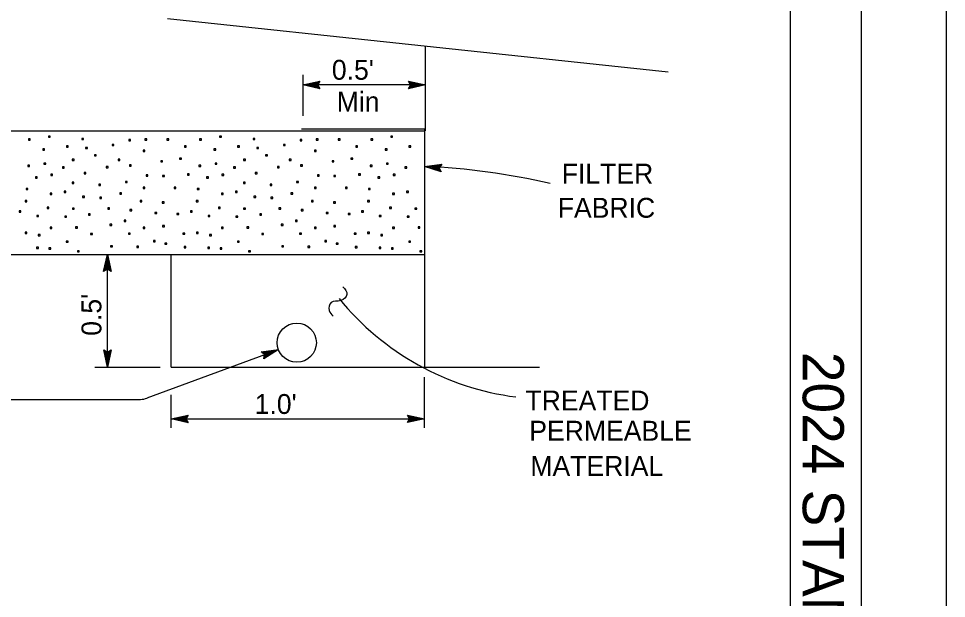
# Model space of a CAD drawing. Extents: x -894 to 866, y -472 to 714.
# Drawn here: x 539.1 to 866, y 207.8 to 412 of the extents above; entities that cross this region are included whole.
import ezdxf

# ---------------------------------------------------------------- set-up
doc = ezdxf.new("R2010")
doc.units = 0
for name, color, linetype in [('border_PLOTTING-ELEMENTS', 7, 'Continuous'), ('border_rw_22x34_Cut_Lines', 7, 'Continuous'), ('border_SHEET', 7, 'Continuous'), ('border_WITHIN-BORDER-anno', 7, 'Continuous'), ('df_MISC', 7, 'Continuous'), ('df_PIPE', 7, 'Continuous'), ('rd_BASE-MATERIAL', 7, 'Continuous'), ('rd_PAVEMENT', 7, 'Continuous'), ('rd_PAVEMENT-anno', 7, 'Continuous')]:
    doc.layers.add(name, color=color, linetype=linetype)

msp = doc.modelspace()

# ---------------------------------------------------------------- linework, layer by layer
at = {"layer": 'border_PLOTTING-ELEMENTS'}
for points in [[(-894.04, -472.44), (865.96, -472.44), (865.96, 713.56), (-894.04, 713.56)], [(-864.04, 670.56), (835.96, 670.56), (835.96, -429.44), (-864.04, -429.44)]]:
    msp.add_lwpolyline(points, close=True, dxfattribs=at)
at = {"layer": 'border_rw_22x34_Cut_Lines'}
msp.add_lwpolyline([(-864.04, 670.56), (835.96, 670.56), (835.96, -429.44), (-864.04, -429.44)], close=True, dxfattribs=at)
at = {"layer": 'border_SHEET'}
msp.add_line((810.96, 645.56), (810.96, -404.44), dxfattribs=at)
at = {"layer": 'df_MISC'}
for p, q in [((638.79, 373.15), (682.11, 373.15)), ((682.11, 373.15), (682.11, 289.28)), ((592.88, 289.28), (592.88, 328.94)), ((592.88, 289.28), (682.11, 289.28))]:
    msp.add_line(p, q, dxfattribs=at)
at = {"layer": 'df_PIPE'}
msp.add_circle((637.09, 297.84), 6.91, dxfattribs=at)
at = {"layer": 'rd_BASE-MATERIAL'}
for p, q in [((524.49, 372.44), (682.11, 372.44)), ((524.49, 328.94), (682.11, 328.94))]:
    msp.add_line(p, q, dxfattribs=at)
for points in [[(543.19, 369.57), (542.55, 369.57), (542.55, 369.14), (543.19, 369.14)], [(550.23, 370.61), (549.59, 370.61), (549.59, 370.18), (550.23, 370.18)], [(562.01, 369.78), (561.37, 369.78), (561.37, 369.35), (562.01, 369.35)], [(578.57, 369.37), (577.93, 369.37), (577.93, 368.94), (578.57, 368.94)], [(584.27, 369.57), (583.62, 369.57), (583.62, 369.14), (584.27, 369.14)], [(592.03, 369.57), (591.38, 369.57), (591.38, 369.14), (592.03, 369.14)], [(603.52, 369.57), (602.87, 369.57), (602.87, 369.14), (603.52, 369.14)], [(610.55, 370.61), (609.91, 370.61), (609.91, 370.18), (610.55, 370.18)], [(622.34, 369.78), (621.69, 369.78), (621.69, 369.35), (622.34, 369.35)], [(638.9, 369.37), (638.25, 369.37), (638.25, 368.94), (638.9, 368.94)], [(644.59, 369.57), (643.94, 369.57), (643.94, 369.14), (644.59, 369.14)], [(652.35, 369.57), (651.71, 369.57), (651.71, 369.14), (652.35, 369.14)], [(663.84, 369.57), (663.2, 369.57), (663.2, 369.14), (663.84, 369.14)], [(670.88, 370.61), (670.23, 370.61), (670.23, 370.18), (670.88, 370.18)], [(548.26, 366.1), (547.62, 366.1), (547.62, 365.67), (548.26, 365.67)], [(556.58, 367.14), (555.94, 367.14), (555.94, 366.71), (556.58, 366.71)], [(563.34, 366.62), (562.7, 366.62), (562.7, 366.19), (563.34, 366.19)], [(572.7, 367.66), (572.06, 367.66), (572.06, 367.23), (572.7, 367.23)], [(598.18, 367.14), (597.54, 367.14), (597.54, 366.71), (598.18, 366.71)], [(608.58, 366.1), (607.94, 366.1), (607.94, 365.67), (608.58, 365.67)], [(616.9, 367.14), (616.26, 367.14), (616.26, 366.71), (616.9, 366.71)], [(623.67, 366.62), (623.02, 366.62), (623.02, 366.19), (623.67, 366.19)], [(633.03, 367.66), (632.38, 367.66), (632.38, 367.23), (633.03, 367.23)], [(658.51, 367.14), (657.86, 367.14), (657.86, 366.71), (658.51, 366.71)], [(668.91, 366.1), (668.26, 366.1), (668.26, 365.67), (668.91, 365.67)], [(677.23, 367.14), (676.58, 367.14), (676.58, 366.71), (677.23, 366.71)], [(566.46, 364.02), (565.82, 364.02), (565.82, 363.59), (566.46, 363.59)], [(583.62, 365.58), (582.98, 365.58), (582.98, 365.15), (583.62, 365.15)], [(596.48, 362.84), (595.83, 362.84), (595.83, 362.41), (596.48, 362.41)], [(626.79, 364.02), (626.14, 364.02), (626.14, 363.59), (626.79, 363.59)], [(643.95, 365.58), (643.3, 365.58), (643.3, 365.15), (643.95, 365.15)], [(656.8, 362.84), (656.16, 362.84), (656.16, 362.41), (656.8, 362.41)], [(542.99, 360.36), (542.34, 360.36), (542.34, 359.93), (542.99, 359.93)], [(548.68, 361.08), (548.03, 361.08), (548.03, 360.65), (548.68, 360.65)], [(555.18, 359.73), (554.54, 359.73), (554.54, 359.3), (555.18, 359.3)], [(558.66, 362.46), (558.02, 362.46), (558.02, 362.03), (558.66, 362.03)], [(570.62, 359.85), (569.98, 359.85), (569.98, 359.42), (570.62, 359.42)], [(574.78, 362.46), (574.14, 362.46), (574.14, 362.03), (574.78, 362.03)], [(578.78, 360.46), (578.14, 360.46), (578.14, 360.03), (578.78, 360.03)], [(589.86, 361.93), (589.22, 361.93), (589.22, 361.5), (589.86, 361.5)], [(603.31, 360.36), (602.66, 360.36), (602.66, 359.93), (603.31, 359.93)], [(609, 361.08), (608.36, 361.08), (608.36, 360.65), (609, 360.65)], [(615.51, 359.73), (614.86, 359.73), (614.86, 359.3), (615.51, 359.3)], [(618.99, 362.46), (618.34, 362.46), (618.34, 362.03), (618.99, 362.03)], [(630.95, 359.85), (630.3, 359.85), (630.3, 359.42), (630.95, 359.42)], [(635.11, 362.46), (634.46, 362.46), (634.46, 362.03), (635.11, 362.03)], [(639.1, 360.46), (638.46, 360.46), (638.46, 360.03), (639.1, 360.03)], [(650.19, 361.93), (649.54, 361.93), (649.54, 361.5), (650.19, 361.5)], [(663.63, 360.36), (662.99, 360.36), (662.99, 359.93), (663.63, 359.93)], [(669.33, 361.08), (668.68, 361.08), (668.68, 360.65), (669.33, 360.65)], [(675.83, 359.73), (675.19, 359.73), (675.19, 359.3), (675.83, 359.3)], [(551.06, 357.15), (550.41, 357.15), (550.41, 356.71), (551.06, 356.71)], [(562.82, 357.77), (562.18, 357.77), (562.18, 357.34), (562.82, 357.34)], [(584.68, 356.94), (584.03, 356.94), (584.03, 356.51), (584.68, 356.51)], [(590.48, 356.73), (589.83, 356.73), (589.83, 356.3), (590.48, 356.3)], [(599.22, 357.25), (598.58, 357.25), (598.58, 356.82), (599.22, 356.82)], [(611.38, 357.15), (610.74, 357.15), (610.74, 356.71), (611.38, 356.71)], [(623.15, 357.77), (622.5, 357.77), (622.5, 357.34), (623.15, 357.34)], [(645, 356.94), (644.36, 356.94), (644.36, 356.51), (645, 356.51)], [(650.8, 356.73), (650.15, 356.73), (650.15, 356.3), (650.8, 356.3)], [(659.55, 357.25), (658.9, 357.25), (658.9, 356.82), (659.55, 356.82)], [(671.71, 357.15), (671.06, 357.15), (671.06, 356.71), (671.71, 356.71)], [(545.66, 356.21), (545.02, 356.21), (545.02, 355.78), (545.66, 355.78)], [(558.6, 354.35), (557.95, 354.35), (557.95, 353.92), (558.6, 353.92)], [(568.02, 353.61), (567.38, 353.61), (567.38, 353.18), (568.02, 353.18)], [(577.38, 354.65), (576.74, 354.65), (576.74, 354.22), (577.38, 354.22)], [(605.98, 356.21), (605.34, 356.21), (605.34, 355.78), (605.98, 355.78)], [(618.92, 354.35), (618.28, 354.35), (618.28, 353.92), (618.92, 353.92)], [(628.35, 353.61), (627.7, 353.61), (627.7, 353.18), (628.35, 353.18)], [(637.71, 354.65), (637.06, 354.65), (637.06, 354.22), (637.71, 354.22)], [(666.31, 356.21), (665.66, 356.21), (665.66, 355.78), (666.31, 355.78)], [(542.37, 352.17), (541.72, 352.17), (541.72, 351.74), (542.37, 351.74)], [(550.86, 350.49), (550.22, 350.49), (550.22, 350.06), (550.86, 350.06)], [(555.8, 351.14), (555.16, 351.14), (555.16, 350.71), (555.8, 350.71)], [(575.37, 350.62), (574.72, 350.62), (574.72, 350.19), (575.37, 350.19)], [(583.62, 352.57), (582.98, 352.57), (582.98, 352.14), (583.62, 352.14)], [(594.54, 352.57), (593.9, 352.57), (593.9, 352.14), (594.54, 352.14)], [(602.69, 352.17), (602.04, 352.17), (602.04, 351.74), (602.69, 351.74)], [(611.18, 350.49), (610.54, 350.49), (610.54, 350.06), (611.18, 350.06)], [(616.13, 351.14), (615.48, 351.14), (615.48, 350.71), (616.13, 350.71)], [(635.69, 350.62), (635.04, 350.62), (635.04, 350.19), (635.69, 350.19)], [(643.95, 352.57), (643.3, 352.57), (643.3, 352.14), (643.95, 352.14)], [(654.87, 352.57), (654.22, 352.57), (654.22, 352.14), (654.87, 352.14)], [(663.01, 352.17), (662.37, 352.17), (662.37, 351.74), (663.01, 351.74)], [(671.51, 350.49), (670.86, 350.49), (670.86, 350.06), (671.51, 350.06)], [(676.45, 351.14), (675.81, 351.14), (675.81, 350.71), (676.45, 350.71)], [(542.02, 347.89), (541.38, 347.89), (541.38, 347.46), (542.02, 347.46)], [(562.3, 349.45), (561.66, 349.45), (561.66, 349.02), (562.3, 349.02)], [(568.33, 349.07), (567.68, 349.07), (567.68, 348.64), (568.33, 348.64)], [(582.58, 347.89), (581.94, 347.89), (581.94, 347.46), (582.58, 347.46)], [(590.37, 347.41), (589.73, 347.41), (589.73, 346.98), (590.37, 346.98)], [(602.34, 347.89), (601.7, 347.89), (601.7, 347.46), (602.34, 347.46)], [(622.63, 349.45), (621.98, 349.45), (621.98, 349.02), (622.63, 349.02)], [(628.65, 349.07), (628.01, 349.07), (628.01, 348.64), (628.65, 348.64)], [(642.91, 347.89), (642.26, 347.89), (642.26, 347.46), (642.91, 347.46)], [(650.7, 347.41), (650.05, 347.41), (650.05, 346.98), (650.7, 346.98)], [(662.67, 347.89), (662.02, 347.89), (662.02, 347.46), (662.67, 347.46)], [(539.94, 344.24), (539.3, 344.24), (539.3, 343.81), (539.94, 343.81)], [(549.82, 345.55), (549.17, 345.55), (549.17, 345.12), (549.82, 345.12)], [(558.7, 345.24), (558.06, 345.24), (558.06, 344.81), (558.7, 344.81)], [(571.14, 345.28), (570.5, 345.28), (570.5, 344.85), (571.14, 344.85)], [(578.99, 344.72), (578.34, 344.72), (578.34, 344.29), (578.99, 344.29)], [(587.78, 343.72), (587.14, 343.72), (587.14, 343.29), (587.78, 343.29)], [(595.55, 343.37), (594.9, 343.37), (594.9, 342.94), (595.55, 342.94)], [(600.26, 344.24), (599.62, 344.24), (599.62, 343.81), (600.26, 343.81)], [(610.14, 345.55), (609.5, 345.55), (609.5, 345.12), (610.14, 345.12)], [(619.03, 345.24), (618.38, 345.24), (618.38, 344.81), (619.03, 344.81)], [(631.47, 345.28), (630.82, 345.28), (630.82, 344.85), (631.47, 344.85)], [(639.31, 344.72), (638.67, 344.72), (638.67, 344.29), (639.31, 344.29)], [(648.11, 343.72), (647.46, 343.72), (647.46, 343.29), (648.11, 343.29)], [(655.87, 343.37), (655.23, 343.37), (655.23, 342.94), (655.87, 342.94)], [(660.59, 344.24), (659.94, 344.24), (659.94, 343.81), (660.59, 343.81)], [(670.46, 345.55), (669.82, 345.55), (669.82, 345.12), (670.46, 345.12)], [(679.35, 345.24), (678.7, 345.24), (678.7, 344.81), (679.35, 344.81)], [(546.18, 342.68), (545.54, 342.68), (545.54, 342.25), (546.18, 342.25)], [(556.01, 342.44), (555.37, 342.44), (555.37, 342.01), (556.01, 342.01)], [(564.38, 343.2), (563.74, 343.2), (563.74, 342.77), (564.38, 342.77)], [(576.92, 340.99), (576.27, 340.99), (576.27, 340.56), (576.92, 340.56)], [(606.5, 342.68), (605.86, 342.68), (605.86, 342.25), (606.5, 342.25)], [(616.33, 342.44), (615.69, 342.44), (615.69, 342.01), (616.33, 342.01)], [(624.71, 343.2), (624.06, 343.2), (624.06, 342.77), (624.71, 342.77)], [(637.24, 340.99), (636.6, 340.99), (636.6, 340.56), (637.24, 340.56)], [(666.83, 342.68), (666.18, 342.68), (666.18, 342.25), (666.83, 342.25)], [(676.66, 342.44), (676.01, 342.44), (676.01, 342.01), (676.66, 342.01)], [(542.06, 336.74), (541.41, 336.74), (541.41, 336.31), (542.06, 336.31)], [(550.86, 338.52), (550.22, 338.52), (550.22, 338.09), (550.86, 338.09)], [(559.84, 338.61), (559.2, 338.61), (559.2, 338.18), (559.84, 338.18)], [(571.95, 339.54), (571.3, 339.54), (571.3, 339.11), (571.95, 339.11)], [(583.62, 338.52), (582.98, 338.52), (582.98, 338.09), (583.62, 338.09)], [(590.48, 339.13), (589.83, 339.13), (589.83, 338.69), (590.48, 338.69)], [(602.38, 336.74), (601.73, 336.74), (601.73, 336.31), (602.38, 336.31)], [(611.18, 338.52), (610.54, 338.52), (610.54, 338.09), (611.18, 338.09)], [(620.16, 338.61), (619.52, 338.61), (619.52, 338.18), (620.16, 338.18)], [(632.27, 339.54), (631.63, 339.54), (631.63, 339.11), (632.27, 339.11)], [(643.95, 338.52), (643.3, 338.52), (643.3, 338.09), (643.95, 338.09)], [(650.8, 339.13), (650.15, 339.13), (650.15, 338.69), (650.8, 338.69)], [(662.7, 336.74), (662.06, 336.74), (662.06, 336.31), (662.7, 336.31)], [(671.51, 338.52), (670.86, 338.52), (670.86, 338.09), (671.51, 338.09)], [(680.49, 338.61), (679.84, 338.61), (679.84, 338.18), (680.49, 338.18)], [(546.7, 335.92), (546.06, 335.92), (546.06, 335.49), (546.7, 335.49)], [(556.53, 333.64), (555.88, 333.64), (555.88, 333.21), (556.53, 333.21)], [(565.12, 336.33), (564.47, 336.33), (564.47, 335.9), (565.12, 335.9)], [(578.42, 336.44), (577.78, 336.44), (577.78, 336.01), (578.42, 336.01)], [(587.26, 333.84), (586.62, 333.84), (586.62, 333.41), (587.26, 333.41)], [(597.66, 336.44), (597.02, 336.44), (597.02, 336.01), (597.66, 336.01)], [(607.02, 335.92), (606.38, 335.92), (606.38, 335.49), (607.02, 335.49)], [(616.85, 333.64), (616.21, 333.64), (616.21, 333.21), (616.85, 333.21)], [(625.44, 336.33), (624.8, 336.33), (624.8, 335.9), (625.44, 335.9)], [(638.75, 336.44), (638.1, 336.44), (638.1, 336.01), (638.75, 336.01)], [(647.59, 333.84), (646.94, 333.84), (646.94, 333.41), (647.59, 333.41)], [(657.99, 336.44), (657.34, 336.44), (657.34, 336.01), (657.99, 336.01)], [(667.35, 335.92), (666.7, 335.92), (666.7, 335.49), (667.35, 335.49)], [(677.18, 333.64), (676.53, 333.64), (676.53, 333.21), (677.18, 333.21)], [(546.09, 331.46), (545.45, 331.46), (545.45, 331.03), (546.09, 331.03)], [(550.44, 331.25), (549.79, 331.25), (549.79, 330.82), (550.44, 330.82)], [(560.46, 330.22), (559.82, 330.22), (559.82, 329.79), (560.46, 329.79)], [(572.16, 331.98), (571.51, 331.98), (571.51, 331.55), (572.16, 331.55)], [(581.37, 331.77), (580.72, 331.77), (580.72, 331.34), (581.37, 331.34)], [(591.3, 332.91), (590.66, 332.91), (590.66, 332.48), (591.3, 332.48)], [(598.03, 331.67), (597.39, 331.67), (597.39, 331.24), (598.03, 331.24)], [(606.41, 331.46), (605.77, 331.46), (605.77, 331.03), (606.41, 331.03)], [(610.76, 331.25), (610.12, 331.25), (610.12, 330.82), (610.76, 330.82)], [(620.79, 330.22), (620.14, 330.22), (620.14, 329.79), (620.79, 329.79)], [(632.48, 331.98), (631.84, 331.98), (631.84, 331.55), (632.48, 331.55)], [(641.69, 331.77), (641.05, 331.77), (641.05, 331.34), (641.69, 331.34)], [(651.63, 332.91), (650.98, 332.91), (650.98, 332.48), (651.63, 332.48)], [(658.36, 331.67), (657.71, 331.67), (657.71, 331.24), (658.36, 331.24)], [(666.74, 331.46), (666.09, 331.46), (666.09, 331.03), (666.74, 331.03)], [(671.09, 331.25), (670.44, 331.25), (670.44, 330.82), (671.09, 330.82)], [(681.11, 330.22), (680.46, 330.22), (680.46, 329.79), (681.11, 329.79)]]:
    msp.add_lwpolyline(points, close=True, dxfattribs=at)
at = {"layer": 'rd_PAVEMENT'}
for p, q in [((591.62, 411.96), (767.89, 393.26)), ((682.45, 372.44), (682.45, 402.32)), ((682.11, 289.28), (722.57, 289.28))]:
    msp.add_line(p, q, dxfattribs=at)
at = {"layer": 'rd_PAVEMENT-anno'}
for p, q in [((639.18, 392.16), (639.18, 377.73)), ((639.18, 388.58), (645.18, 389.91)), ((640.57, 388.59), (644.95, 389.56)), ((641.95, 388.58), (644.77, 389.21)), ((645.18, 389.91), (644.38, 388.58)), ((645.18, 389.91), (645.18, 389.91)), ((677.25, 388.58), (676.45, 389.92)), ((676.45, 389.92), (676.45, 389.92)), ((676.45, 389.92), (682.45, 388.58)), ((676.66, 389.57), (681.07, 388.58)), ((676.9, 389.21), (679.68, 388.59)), ((682.45, 388.58), (639.18, 388.58)), ((645.18, 387.24), (639.18, 388.58)), ((639.18, 388.58), (639.18, 388.58)), ((644.97, 387.6), (640.56, 388.58)), ((644.73, 387.96), (641.95, 388.58)), ((643.33, 388.58), (644.54, 388.85)), ((644.56, 388.31), (643.33, 388.58)), ((644.38, 388.58), (645.18, 387.24)), ((645.18, 387.24), (645.18, 387.24)), ((682.45, 388.58), (676.45, 387.25)), ((676.45, 387.25), (677.25, 388.58)), ((676.45, 387.25), (676.45, 387.25)), ((681.06, 388.58), (676.68, 387.61)), ((679.68, 388.59), (676.86, 387.96)), ((677.07, 388.86), (678.3, 388.59)), ((678.3, 388.59), (677.09, 388.32)), ((682.45, 388.58), (682.45, 388.58)), ((682.11, 359.92), (688.21, 360.65)), ((687.95, 358), (682.11, 359.92)), ((682.11, 359.92), (682.11, 359.92)), ((687.77, 358.37), (683.48, 359.78)), ((683.49, 359.78), (687.94, 360.32)), ((684.86, 359.65), (687.73, 359.99)), ((687.57, 358.75), (684.86, 359.65)), ((686.23, 359.51), (687.46, 359.66)), ((688.21, 360.65), (687.28, 359.41)), ((688.21, 360.65), (688.21, 360.65)), ((687.43, 359.12), (686.23, 359.51)), ((687.28, 359.41), (687.95, 358)), ((687.95, 358), (687.95, 358)), ((569.07, 322.94), (570.41, 328.94)), ((569.07, 322.94), (570.41, 328.94)), ((569.42, 323.16), (570.41, 327.56)), ((569.42, 323.16), (570.41, 327.56)), ((570.41, 289.28), (570.41, 328.94)), ((570.41, 328.94), (570.41, 328.94)), ((570.41, 328.94), (571.74, 322.94)), ((570.41, 328.94), (570.41, 328.94)), ((570.41, 328.94), (571.74, 322.94)), ((570.41, 327.55), (571.38, 323.18)), ((570.41, 327.55), (571.38, 323.18)), ((570.41, 323.74), (569.07, 322.94)), ((570.41, 323.74), (569.07, 322.94)), ((569.78, 323.39), (570.41, 326.18)), ((569.78, 323.39), (570.41, 326.18)), ((570.13, 323.57), (570.41, 324.8)), ((570.13, 323.57), (570.41, 324.8)), ((570.41, 326.18), (571.03, 323.35)), ((570.41, 326.18), (571.03, 323.35)), ((570.41, 324.8), (570.67, 323.59)), ((570.41, 324.8), (570.67, 323.59)), ((571.74, 322.94), (570.41, 323.74)), ((571.74, 322.94), (570.41, 323.74)), ((569.07, 322.94), (569.07, 322.94)), ((569.07, 322.94), (569.07, 322.94)), ((571.74, 322.94), (571.74, 322.94)), ((571.74, 322.94), (571.74, 322.94)), ((570.41, 289.28), (569.08, 295.28)), ((569.08, 295.28), (569.08, 295.28)), ((569.08, 295.28), (570.41, 294.48)), ((570.41, 290.67), (569.44, 295.04)), ((570.41, 292.04), (569.78, 294.86)), ((570.41, 293.42), (570.14, 294.63)), ((570.41, 294.48), (571.75, 295.28)), ((571.75, 295.28), (570.41, 289.28)), ((571.39, 295.06), (570.41, 290.66)), ((571.03, 294.82), (570.41, 292.04)), ((570.69, 294.65), (570.41, 293.42)), ((571.75, 295.28), (571.75, 295.28)), ((584.4, 278.37), (630.62, 295.44)), ((624.53, 294.6), (630.62, 295.44)), ((625.74, 293.63), (624.53, 294.6)), ((624.53, 294.6), (624.53, 294.6)), ((624.85, 294.34), (629.32, 294.96)), ((625.2, 294.09), (628.03, 294.48)), ((630.62, 295.44), (625.46, 292.1)), ((629.31, 294.95), (625.55, 292.52)), ((628.03, 294.48), (625.6, 292.91)), ((630.62, 295.44), (630.62, 295.44)), ((625.46, 292.1), (625.74, 293.63)), ((625.46, 292.1), (625.46, 292.1)), ((625.48, 293.83), (626.73, 294)), ((626.73, 294), (625.69, 293.32)), ((565.95, 289.28), (588.98, 289.28)), ((570.41, 289.28), (570.41, 289.28)), ((682.11, 267.83), (682.11, 285.71)), ((499.39, 277.87), (582.01, 277.87)), ((592.86, 267.83), (592.86, 279.51)), ((592.88, 271.04), (598.88, 272.34)), ((594.27, 271.03), (598.65, 271.98)), ((595.64, 271.02), (598.47, 271.63)), ((598.88, 272.34), (598.08, 271.01)), ((598.88, 272.34), (598.88, 272.34)), ((676.91, 271.04), (676.11, 272.38)), ((676.11, 272.38), (676.11, 272.38)), ((676.11, 272.38), (682.11, 271.04)), ((676.32, 272.02), (680.73, 271.04)), ((676.56, 271.66), (679.34, 271.04)), ((676.73, 271.31), (677.96, 271.04)), ((598.87, 269.67), (592.88, 271.04)), ((592.88, 271.04), (592.88, 271.04)), ((592.88, 271.04), (643.96, 271.04)), ((598.65, 270.03), (594.26, 271.03)), ((598.42, 270.39), (595.64, 271.02)), ((597.02, 271.01), (598.23, 271.28)), ((598.25, 270.73), (597.02, 271.01)), ((598.08, 271.01), (598.87, 269.67)), ((598.87, 269.67), (598.87, 269.67)), ((643.96, 271.04), (682.11, 271.04)), ((682.11, 271.04), (676.11, 269.71)), ((676.11, 269.71), (676.91, 271.04)), ((676.11, 269.71), (676.11, 269.71)), ((680.72, 271.03), (676.34, 270.07)), ((679.34, 271.04), (676.52, 270.41)), ((677.96, 271.04), (676.75, 270.77)), ((682.11, 271.04), (682.11, 271.04))]:
    msp.add_line(p, q, dxfattribs=at)
for centre, radius, start, end in [((670.86, 113.01), 247.16, 77.0187, 87.3927), ((726.68, 374.33), 96.4, 219.2212, 262.6308), ((582.01, 283.87), 6, 270, 293.4184)]:
    msp.add_arc(centre, radius, start, end, dxfattribs=at)
msp.add_spline([(653.36, 317.56), (654.76, 314.78), (652.67, 312.69), (649.19, 311.99), (648.5, 309.21), (649.89, 307.13)], degree=3, dxfattribs=at)

# ---------------------------------------------------------------- texts
at = {"layer": 'border_WITHIN-BORDER-anno'}
msp.add_text('2024 STANDARD PLAN P50', height=14.5, rotation=270, dxfattribs=at).set_placement((815.33, 294.63))
at = {"layer": 'rd_PAVEMENT-anno'}
for s, p in [("0.5'", (649.46, 390.43)), ('Min', (651.18, 379.18)), ('FILTER', (730.43, 353.87)), ('FABRIC', (729.03, 341.83)), ("1.0'", (622.27, 272.75)), ('TREATED', (717.66, 273.97)), ('PERMEABLE', (719, 263.34)), ('MATERIAL', (719.39, 250.94))]:
    msp.add_text(s, height=7, dxfattribs=at).set_placement(p)
msp.add_text("0.5'", height=7, rotation=90, dxfattribs=at).set_placement((568.27, 300.26))

doc.saveas('drawing.dxf')
